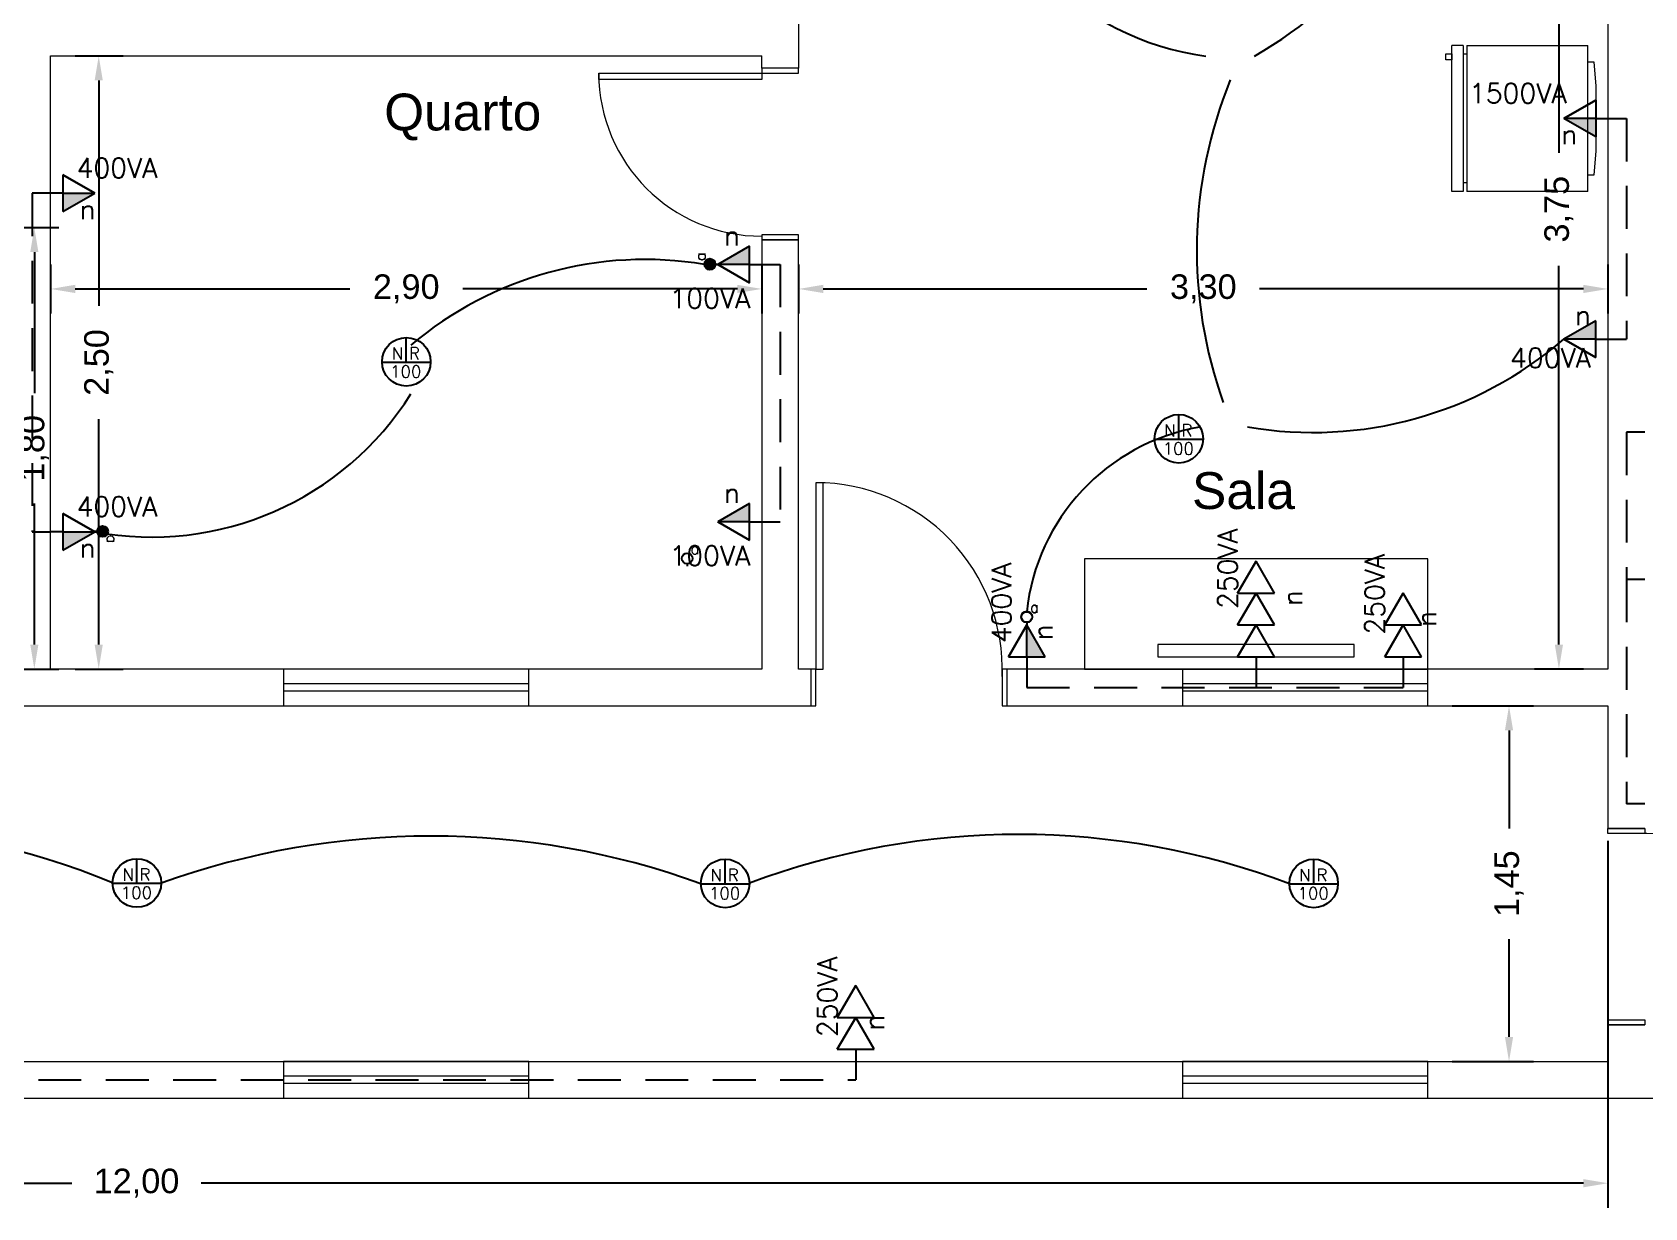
# Model space of a CAD drawing. Header units: millimetres. Extents: x -5 to 184, y -24 to 24.
# Drawn here: x 13.78 to 20.35, y -0.45 to 4.35 of the extents above; entities that cross this region are included whole.
import ezdxf

# ---------------------------------------------------------------- set-up
doc = ezdxf.new("R2010")
doc.units = ezdxf.units.MM
doc.linetypes.add('HIDDEN', pattern=[0.375, 0.25, -0.125])
doc.layers.get('0').update_dxf_attribs({"lineweight": 30})
for name, color, linetype, lineweight in [('Cotas', 3, 'Continuous', 9), ('Cozinha', 252, 'Continuous', 20), ('Edificação', 251, 'Continuous', 20), ('Legenda', 231, 'Continuous', 25), ('Portas', 251, 'Continuous', 9)]:
    doc.layers.add(name, color=color, linetype=linetype, lineweight=lineweight)
for name, color, linetype in [('Eletroduto', 160, 'Continuous'), ('Pontos de iluminação', 50, 'Continuous'), ('Pontos de Tomadas', 10, 'Continuous'), ('TEXTO', 7, 'Continuous')]:
    doc.layers.add(name, color=color, linetype=linetype)
doc.styles.add('ROMANS', font='ROMANS.SHX')
doc.styles.get("Standard").update_dxf_attribs({"font": 'arial.ttf'})
doc.styles.add('TEXTO_NOMEQUADRO', font='arial.ttf')
doc.dimstyles.new('ISO-25', dxfattribs={"dimtxt": 0.1, "dimasz": 0.1, "dimexe": 0.1, "dimexo": 0.1, "dimgap": 0.1, "dimtad": 0, "dimzin": 1, "dimtxsty": 'Standard', "dimcen": 0.1, "dimadec": 0, "dimazin": 0, "dimtfac": 1, "dimtmove": 0, "dimatfit": 3, "dimfxl": 1, "dimarcsym": 0})

# ---------------------------------------------------------------- blocks, each defined once
blk = doc.blocks.new('*D44')
at = {"layer": 'Cotas', "color": 0, "lineweight": -2, "transparency": 16777216}
for p, q in [((13.85, 3.4), (13.85, 3.2)), ((16.75, 3.4), (16.75, 3.2)), ((13.95, 3.3), (15.0694, 3.3)), ((16.65, 3.3), (15.5306, 3.3))]:
    blk.add_line(p, q, dxfattribs=at)
at = {"layer": 'Cotas', "color": 0, "transparency": 16777216}
for points in [[(13.95, 3.3167), (13.95, 3.2833), (13.85, 3.3)], [(16.65, 3.3167), (16.65, 3.2833), (16.75, 3.3)]]:
    blk.add_solid(points, dxfattribs=at)
at = {"layer": 'Defpoints', "color": 0, "transparency": 16777216}
for p in [(13.85, 3.5), (16.75, 3.5), (13.85, 3.3)]:
    blk.add_point(p, dxfattribs=at)
at = {"layer": 'Cotas', "color": 0, "transparency": 16777216, "insert": (15.3, 3.3), "char_height": 0.1, "attachment_point": 5}
blk.add_mtext('2,90', dxfattribs=at)
blk = doc.blocks.new('*D51')
at = {"layer": 'Cotas', "color": 0, "lineweight": -2, "transparency": 16777216}
for p, q in [((13.95, 4.25), (14.1461, 4.25)), ((14.0461, 4.15), (14.0461, 3.2306)), ((14.0461, 1.85), (14.0461, 2.7694)), ((13.95, 1.75), (14.1461, 1.75))]:
    blk.add_line(p, q, dxfattribs=at)
at = {"layer": 'Cotas', "color": 0, "transparency": 16777216}
for points in [[(14.0294, 4.15), (14.0627, 4.15), (14.0461, 4.25)], [(14.0294, 1.85), (14.0627, 1.85), (14.0461, 1.75)]]:
    blk.add_solid(points, dxfattribs=at)
at = {"layer": 'Defpoints', "color": 0, "transparency": 16777216}
for p in [(13.85, 4.25), (13.85, 1.75), (14.0461, 1.75)]:
    blk.add_point(p, dxfattribs=at)
at = {"layer": 'Cotas', "color": 0, "transparency": 16777216, "insert": (14.0461, 3), "char_height": 0.1, "attachment_point": 5, "rotation": 90}
blk.add_mtext('2,50', dxfattribs=at)
blk = doc.blocks.new('*D56')
at = {"layer": 'Cotas', "color": 0, "lineweight": -2, "transparency": 16777216}
for p, q in [((20.1, 5.5), (19.9, 5.5)), ((20, 5.4), (20, 3.8552)), ((20, 1.85), (20, 3.3948)), ((20.1, 1.75), (19.9, 1.75))]:
    blk.add_line(p, q, dxfattribs=at)
at = {"layer": 'Cotas', "color": 0, "transparency": 16777216}
for points in [[(19.9833, 5.4), (20.0167, 5.4), (20, 5.5)], [(19.9833, 1.85), (20.0167, 1.85), (20, 1.75)]]:
    blk.add_solid(points, dxfattribs=at)
at = {"layer": 'Defpoints', "color": 0, "transparency": 16777216}
for p in [(20.2, 5.5), (20, 1.75), (20.2, 1.75)]:
    blk.add_point(p, dxfattribs=at)
at = {"layer": 'Cotas', "color": 0, "transparency": 16777216, "insert": (20, 3.625), "char_height": 0.1, "attachment_point": 5, "rotation": 90}
blk.add_mtext('3,75', dxfattribs=at)
blk = doc.blocks.new('*D57')
at = {"layer": 'Cotas', "color": 0, "lineweight": -2, "transparency": 16777216}
for p, q in [((16.9, 3.4), (16.9, 3.2)), ((20.2, 3.4), (20.2, 3.2)), ((17, 3.3), (18.3203, 3.3)), ((20.1, 3.3), (18.7797, 3.3))]:
    blk.add_line(p, q, dxfattribs=at)
at = {"layer": 'Cotas', "color": 0, "transparency": 16777216}
for points in [[(17, 3.3167), (17, 3.2833), (16.9, 3.3)], [(20.1, 3.3167), (20.1, 3.2833), (20.2, 3.3)]]:
    blk.add_solid(points, dxfattribs=at)
at = {"layer": 'Defpoints', "color": 0, "transparency": 16777216}
for p in [(16.9, 3.5), (20.2, 3.5), (20.2, 3.3)]:
    blk.add_point(p, dxfattribs=at)
at = {"layer": 'Cotas', "color": 0, "transparency": 16777216, "insert": (18.55, 3.3), "char_height": 0.1, "attachment_point": 5}
blk.add_mtext('3,30', dxfattribs=at)
blk = doc.blocks.new('DUPLEX320PL')
for p, q in [((-0.058, -0.1246), (-0.058, -0.6181)), ((-0.058, -0.1246), (0.538, -0.1246)), ((0.538, -0.6181), (0.538, -0.1246)), ((0.538, -0.6181), (-0.058, -0.6181)), ((0.538, -0.6338), (-0.058, -0.6338)), ((-0.058, -0.6338), (-0.058, -0.6799)), ((-0.023, -0.6181), (-0.023, -0.6338)), ((0.503, -0.6338), (0.503, -0.6181)), ((0.538, -0.6338), (0.538, -0.6799)), ((-0.058, -0.6799), (0.538, -0.6799))]:
    blk.add_line(p, q)
blk.add_lwpolyline([(0.4713, -0.1246), (0.4713, -0.1005), (0.3713, -0.0932), (0.1087, -0.0932), (0.0087, -0.1005), (0.0087, -0.1246)])
blk.add_lwpolyline([(0.4797, -0.6799), (0.4797, -0.7042), (0.5039, -0.7042), (0.5039, -0.6799)], close=True)
blk = doc.blocks.new('*D68')
at = {"layer": 'Cotas', "color": 0, "lineweight": -2, "transparency": 16777216}
for p, q in [((11.05, 3.55), (13.8835, 3.55)), ((13.7835, 3.45), (13.7835, 2.875)), ((13.7835, 1.85), (13.7835, 2.425)), ((11.05, 1.75), (13.8835, 1.75))]:
    blk.add_line(p, q, dxfattribs=at)
at = {"layer": 'Cotas', "color": 0, "transparency": 16777216}
for points in [[(13.7668, 3.45), (13.8002, 3.45), (13.7835, 3.55)], [(13.7668, 1.85), (13.8002, 1.85), (13.7835, 1.75)]]:
    blk.add_solid(points, dxfattribs=at)
at = {"layer": 'Defpoints', "color": 0, "transparency": 16777216}
for p in [(10.95, 3.55), (10.95, 1.75), (13.7835, 1.75)]:
    blk.add_point(p, dxfattribs=at)
at = {"layer": 'Cotas', "color": 0, "transparency": 16777216, "insert": (13.7835, 2.65), "char_height": 0.1, "attachment_point": 5, "rotation": 90}
blk.add_mtext('1,80', dxfattribs=at)
blk = doc.blocks.new('*D73')
at = {"layer": 'Cotas', "color": 0, "lineweight": -2, "transparency": 16777216}
for p, q in [((8.2, 1.05), (8.2, -0.4462)), ((20.2, 1.05), (20.2, -0.4462)), ((8.3, -0.3462), (13.9362, -0.3462)), ((20.1, -0.3462), (14.4638, -0.3462))]:
    blk.add_line(p, q, dxfattribs=at)
at = {"layer": 'Cotas', "color": 0, "transparency": 16777216}
for points in [[(8.3, -0.3296), (8.3, -0.3629), (8.2, -0.3462)], [(20.1, -0.3296), (20.1, -0.3629), (20.2, -0.3462)]]:
    blk.add_solid(points, dxfattribs=at)
at = {"layer": 'Defpoints', "color": 0, "transparency": 16777216}
for p in [(8.2, 1.15), (20.2, 1.15), (20.2, -0.3462)]:
    blk.add_point(p, dxfattribs=at)
at = {"layer": 'Cotas', "color": 0, "transparency": 16777216, "insert": (14.2, -0.3462), "char_height": 0.1, "attachment_point": 5}
blk.add_mtext('12,00', dxfattribs=at)
blk = doc.blocks.new('*D74')
at = {"layer": 'Cotas', "color": 0, "lineweight": -2, "transparency": 16777216}
for p, q in [((19.565, 1.6), (19.8965, 1.6)), ((19.7965, 1.5), (19.7965, 1.1005)), ((19.7965, 0.25), (19.7965, 0.6495)), ((19.565, 0.15), (19.8965, 0.15))]:
    blk.add_line(p, q, dxfattribs=at)
at = {"layer": 'Cotas', "color": 0, "transparency": 16777216}
for points in [[(19.7799, 1.5), (19.8132, 1.5), (19.7965, 1.6)], [(19.7799, 0.25), (19.8132, 0.25), (19.7965, 0.15)]]:
    blk.add_solid(points, dxfattribs=at)
at = {"layer": 'Defpoints', "color": 0, "transparency": 16777216}
for p in [(19.465, 1.6), (19.465, 0.15), (19.7965, 0.15)]:
    blk.add_point(p, dxfattribs=at)
at = {"layer": 'Cotas', "color": 0, "transparency": 16777216, "insert": (19.7965, 0.875), "char_height": 0.1, "attachment_point": 5, "rotation": 90}
blk.add_mtext('1,45', dxfattribs=at)

msp = doc.modelspace()

# ---------------------------------------------------------------- hatches: boundary and pattern name
at = {"layer": 'Pontos de iluminação'}
h = msp.add_hatch(color=256, dxfattribs=at)
h.set_gradient(color1=(248, 215, 49), color2=(248, 215, 49), tint=1)
h.paths.add_polyline_path([(16.5601, 3.4015, 1), (16.5161, 3.4015, 1)])
h = msp.add_hatch(color=256, dxfattribs=at)
h.set_gradient(color1=(248, 215, 49), color2=(248, 215, 49), tint=1)
h.paths.add_polyline_path([(14.0401, 2.3115, 1), (14.0841, 2.3115, 1)])

# ---------------------------------------------------------------- linework, layer by layer
at = {"layer": 'Cozinha'}
for points in [[(19.465, 2.2), (18.065, 2.2), (18.065, 1.75), (19.465, 1.75)], [(19.165, 1.85), (18.365, 1.85), (18.365, 1.8), (19.165, 1.8)]]:
    msp.add_lwpolyline(points, close=True, dxfattribs=at)
at = {"layer": 'Edificação'}
for p, q in [((20.2, 5.5), (20.2, 1.75)), ((16.9, 4.45), (16.9, 4.2)), ((13.85, 1.75), (13.85, 4.25)), ((13.85, 4.25), (16.75, 4.25)), ((16.75, 4.2), (16.75, 4.25)), ((16.9, 4.2), (16.75, 4.2)), ((16.9, 3.5), (16.75, 3.5)), ((16.75, 3.5), (16.75, 1.75)), ((16.9, 1.75), (16.9, 3.5)), ((16.75, 1.75), (13.85, 1.75)), ((16.97, 1.75), (16.9, 1.75)), ((20.2, 1.75), (17.73, 1.75)), ((17.75, 1.6), (17.75, 1.75)), ((10.05, 1.6), (16.97, 1.6)), ((17.73, 1.6), (20.2, 1.6)), ((20.2, 1.6), (20.2, 1.1)), ((20.35, 1.1), (20.2, 1.1)), ((20.2, 0.15), (20.2, 0.3)), ((20.2, 0.3), (20.35, 0.3)), ((8.1, 0.15), (20.2, 0.15)), ((2.1, 0), (26.85, 0))]:
    msp.add_line(p, q, dxfattribs=at)
at = {"layer": 'Edificação', "color": 252}
msp.add_lwpolyline([(0, 0), (27, 0), (27, 8), (0, 8)], close=True, dxfattribs=at)
at = {"layer": 'Eletroduto'}
for p, q in [((20.2, 3.995), (20.275, 3.995)), ((13.85, 3.69), (13.775, 3.69)), ((16.75, 3.4), (16.825, 3.4)), ((20.2, 3.095), (20.275, 3.095)), ((20.35, 2.7157), (20.275, 2.7157)), ((13.775, 2.31), (13.85, 2.31)), ((16.75, 2.3507), (16.825, 2.3507)), ((17.83, 1.75), (17.83, 1.675)), ((19.365, 1.75), (19.365, 1.675)), ((20.35, 1.2), (20.275, 1.2)), ((17.1325, 0.15), (17.1325, 0.075))]:
    msp.add_line(p, q, dxfattribs=at)
at = {"layer": 'Eletroduto', "linetype": 'HIDDEN', "ltscale": 0.7}
for p, q in [((20.275, 3.995), (20.275, 3.095)), ((13.775, 3.69), (13.775, 2.31)), ((16.825, 3.4), (16.825, 2.3507)), ((20.275, 2.7157), (20.275, 2.1157)), ((20.35, 2.1157), (20.275, 2.1157)), ((20.275, 2.1157), (20.275, 1.2)), ((18.765, 1.75), (18.765, 1.675)), ((17.83, 1.675), (19.365, 1.675)), ((9.95, 0.075), (17.1325, 0.075))]:
    msp.add_line(p, q, dxfattribs=at)
at = {"layer": 'Eletroduto'}
for centre, radius, start, end in [((17.895, 5.7558), 1.7366, 299.8363, 345.46737), ((18.7095, 5.3759), 1.1363, 185.93072, 262.46661), ((20.3588, 3.4575), 1.8353, 157.7697, 199.7622), ((16.2734, 1.941), 1.479, 80.55736, 130.21079), ((18.996, 4.2833), 1.5687, 260.25956, 310.75152), ((14.2622, 3.5361), 1.2479, 259.27859, 327.84072), ((18.6802, 1.8937), 0.855, 99.93979, 173.93425), ((12.999, -1.7466), 2.8473, 67.19115, 112.68786), ((15.3984, -2.1556), 3.2246, 70.00137, 109.89839), ((17.7969, -2.0552), 3.131, 69.34651, 110.52277)]:
    msp.add_arc(centre, radius, start, end, dxfattribs=at)
at = {"layer": 'Legenda'}
for p, q in [((16.56, 3.4), (16.57, 3.4)), ((16.4454, 2.1791), (16.4454, 2.1691)), ((17.83, 1.94), (17.83, 1.93))]:
    msp.add_line(p, q, dxfattribs=at)
at = {"layer": 'Legenda', "color": 1}
for centre in [(16.538, 3.4), (16.4454, 2.2011), (17.83, 1.962)]:
    msp.add_circle(centre, 0.022, dxfattribs=at)
at = {"layer": 'Pontos de iluminação'}
for p, q in [((16.5601, 3.4015), (16.5701, 3.4015)), ((15.3001, 3.0015), (15.3001, 3.1026)), ((15.2009, 3.0015), (15.3993, 3.0015)), ((18.45, 2.6875), (18.45, 2.7886)), ((18.3508, 2.6875), (18.5492, 2.6875)), ((14.0401, 2.3115), (14.0301, 2.3115)), ((17.8301, 1.9415), (17.8301, 1.9315)), ((14.2017, 0.8765), (14.2017, 0.9776)), ((16.6001, 0.8745), (16.6001, 0.9756)), ((19.0001, 0.8745), (19.0001, 0.9756)), ((14.1024, 0.8765), (14.3009, 0.8765)), ((16.5009, 0.8745), (16.6993, 0.8745)), ((18.9009, 0.8745), (19.0993, 0.8745))]:
    msp.add_line(p, q, dxfattribs=at)
for centre, radius in [((16.5381, 3.4015), 0.022), ((15.3002, 3.0029), 0.099), ((18.4501, 2.689), 0.099), ((14.0621, 2.3115), 0.022), ((17.8301, 1.9635), 0.022), ((14.2018, 0.8779), 0.099), ((16.6002, 0.876), 0.099), ((19.0002, 0.876), 0.099)]:
    msp.add_circle(centre, radius, dxfattribs=at)
at = {"layer": 'Pontos de Tomadas', "color": 1}
for p, q in [((20.15, 4.07), (20.02, 3.995)), ((20.02, 3.995), (20.15, 4.07)), ((20.02, 3.995), (20.15, 4.07)), ((20.15, 4.07), (20.15, 3.92)), ((20.15, 3.995), (20.02, 3.995)), ((20.15, 3.92), (20.02, 3.995)), ((20.15, 3.995), (20.2, 3.995)), ((13.9, 3.765), (14.03, 3.69)), ((14.03, 3.69), (13.9, 3.765)), ((13.9, 3.765), (13.9, 3.615)), ((14.03, 3.69), (13.9, 3.765)), ((13.9, 3.69), (13.85, 3.69)), ((13.9, 3.69), (14.03, 3.69)), ((13.9, 3.615), (14.03, 3.69)), ((16.7, 3.475), (16.57, 3.4)), ((16.7, 3.325), (16.7, 3.475)), ((16.7, 3.4), (16.57, 3.4)), ((16.7, 3.325), (16.57, 3.4)), ((16.57, 3.4), (16.7, 3.325)), ((16.57, 3.4), (16.7, 3.325)), ((16.7, 3.4), (16.75, 3.4)), ((16.7, 3.4), (16.75, 3.4)), ((20.15, 3.17), (20.02, 3.095)), ((20.15, 3.02), (20.15, 3.17)), ((20.15, 3.095), (20.02, 3.095)), ((20.15, 3.02), (20.02, 3.095)), ((20.02, 3.095), (20.15, 3.02)), ((20.02, 3.095), (20.15, 3.02)), ((20.15, 3.095), (20.2, 3.095)), ((13.9, 2.385), (14.03, 2.31)), ((14.03, 2.31), (13.9, 2.385)), ((13.9, 2.385), (13.9, 2.235)), ((14.03, 2.31), (13.9, 2.385)), ((16.7, 2.4257), (16.57, 2.3507)), ((16.7, 2.2757), (16.7, 2.4257)), ((13.9, 2.31), (13.85, 2.31)), ((13.9, 2.31), (14.03, 2.31)), ((13.9, 2.235), (14.03, 2.31)), ((16.7, 2.3507), (16.57, 2.3507)), ((16.7, 2.2757), (16.57, 2.3507)), ((16.57, 2.3507), (16.7, 2.2757)), ((16.57, 2.3507), (16.7, 2.2757)), ((16.7, 2.3507), (16.75, 2.3507)), ((16.7, 2.3507), (16.75, 2.3507)), ((18.69, 2.06), (18.765, 2.19)), ((18.765, 2.19), (18.69, 2.06)), ((18.765, 2.19), (18.69, 2.06)), ((18.84, 2.06), (18.765, 2.19)), ((18.69, 1.93), (18.765, 2.06)), ((18.765, 2.06), (18.69, 1.93)), ((18.765, 2.06), (18.69, 1.93)), ((18.69, 2.06), (18.84, 2.06)), ((18.84, 1.93), (18.765, 2.06)), ((19.29, 1.93), (19.365, 2.06)), ((19.365, 2.06), (19.29, 1.93)), ((19.365, 2.06), (19.29, 1.93)), ((19.44, 1.93), (19.365, 2.06)), ((17.755, 1.8), (17.83, 1.93)), ((17.83, 1.93), (17.755, 1.8)), ((17.83, 1.93), (17.755, 1.8)), ((17.83, 1.8), (17.83, 1.93)), ((17.905, 1.8), (17.83, 1.93)), ((18.69, 1.8), (18.765, 1.93)), ((18.765, 1.93), (18.69, 1.8)), ((18.765, 1.93), (18.69, 1.8)), ((18.69, 1.93), (18.84, 1.93)), ((18.84, 1.8), (18.765, 1.93)), ((19.29, 1.8), (19.365, 1.93)), ((19.365, 1.93), (19.29, 1.8)), ((19.365, 1.93), (19.29, 1.8)), ((19.29, 1.93), (19.44, 1.93)), ((19.44, 1.8), (19.365, 1.93)), ((17.755, 1.8), (17.905, 1.8)), ((17.83, 1.8), (17.83, 1.75)), ((18.69, 1.8), (18.84, 1.8)), ((18.765, 1.8), (18.765, 1.75)), ((19.29, 1.8), (19.44, 1.8)), ((19.365, 1.8), (19.365, 1.75)), ((17.0575, 0.33), (17.1325, 0.46)), ((17.1325, 0.46), (17.0575, 0.33)), ((17.1325, 0.46), (17.0575, 0.33)), ((17.2075, 0.33), (17.1325, 0.46)), ((17.0575, 0.2), (17.1325, 0.33)), ((17.1325, 0.33), (17.0575, 0.2)), ((17.1325, 0.33), (17.0575, 0.2)), ((17.0575, 0.33), (17.2075, 0.33)), ((17.2075, 0.2), (17.1325, 0.33)), ((17.0575, 0.2), (17.2075, 0.2)), ((17.1325, 0.2), (17.1325, 0.15))]:
    msp.add_line(p, q, dxfattribs=at)
for points in [[(20.15, 3.995), (20.15, 3.92), (20.02, 3.995)], [(13.9, 3.69), (13.9, 3.615), (14.03, 3.69)], [(16.7, 3.4), (16.7, 3.475), (16.57, 3.4)], [(20.15, 3.095), (20.15, 3.17), (20.02, 3.095)], [(16.7, 2.3507), (16.7, 2.4257), (16.57, 2.3507)], [(13.9, 2.31), (13.9, 2.235), (14.03, 2.31)], [(17.83, 1.8), (17.905, 1.8), (17.83, 1.93)]]:
    msp.add_solid(points, dxfattribs=at)
at = {"layer": 'Portas'}
for p, q in [((15.8, 1.69), (14.8, 1.69)), ((15.8, 1.66), (14.8, 1.66)), ((19.465, 1.69), (18.465, 1.69)), ((19.465, 1.66), (18.465, 1.66)), ((15.8, 0.09), (14.8, 0.09)), ((19.465, 0.09), (18.465, 0.09)), ((15.8, 0.06), (14.8, 0.06)), ((19.465, 0.06), (18.465, 0.06))]:
    msp.add_line(p, q, dxfattribs=at)
for points in [[(16.75, 4.18), (16.75, 4.1537), (16.085, 4.1537), (16.085, 4.18)], [(16.75, 4.18), (16.9, 4.18), (16.9, 4.2), (16.75, 4.2)], [(16.75, 3.5), (16.9, 3.5), (16.9, 3.52), (16.75, 3.52)], [(16.97, 1.75), (17, 1.75), (17, 2.51), (16.97, 2.51)], [(15.8, 1.75), (14.8, 1.75), (14.8, 1.6), (15.8, 1.6)], [(16.95, 1.75), (16.95, 1.6), (16.97, 1.6), (16.97, 1.75)], [(17.73, 1.75), (17.73, 1.6), (17.75, 1.6), (17.75, 1.75)], [(19.465, 1.75), (18.465, 1.75), (18.465, 1.6), (19.465, 1.6)], [(20.35, 1.08), (20.2, 1.08), (20.2, 1.1), (20.35, 1.1)], [(20.35, 0.3), (20.2, 0.3), (20.2, 0.32), (20.35, 0.32)], [(15.8, 0.15), (14.8, 0.15), (14.8, 0), (15.8, 0)], [(19.465, 0.15), (18.465, 0.15), (18.465, 0), (19.465, 0)]]:
    msp.add_lwpolyline(points, close=True, dxfattribs=at)
for centre, radius, start, end in [((16.75, 4.18), 0.665, 180, 270), ((16.97, 1.75), 0.76, 357.73774, 90), ((20.35, 0.32), 0.76, 0, 92.26226)]:
    msp.add_arc(centre, radius, start, end, dxfattribs=at)

# ---------------------------------------------------------------- block references
at = {"layer": 'Cozinha', "xscale": -1, "rotation": 270.000000000013}
msp.add_blockref('DUPLEX320PL', (20.2432, 3.755), dxfattribs=at)

# ---------------------------------------------------------------- texts
at = {"layer": 'Legenda', "color": 1, "style": 'ROMANS'}
msp.add_text('a', height=0.044, rotation=90, dxfattribs=at).set_placement((16.5205, 3.4133))
for p in [(16.4587, 2.2186), (17.8433, 1.9795)]:
    msp.add_text('a', height=0.044, dxfattribs=at).set_placement(p)
at = {"layer": 'Pontos de iluminação', "style": 'ROMANS'}
for rotation, p in [(90, (16.5206, 3.4148)), (270, (14.0796, 2.2981))]:
    msp.add_text('a', height=0.044, rotation=rotation, dxfattribs=at).set_placement(p)
msp.add_text('a', height=0.044, dxfattribs=at).set_placement((17.8434, 1.981))
for tag, p, s, flags in [('N', (15.2407, 3.0121), '', 4), ('100', (15.2344, 2.9383), '100', 13), ('N', (18.3906, 2.6982), '', 4), ('100', (18.3843, 2.6243), '100', 13), ('N', (14.1423, 0.8871), '', 4), ('N', (16.5407, 0.8852), '', 4), ('N', (18.9407, 0.8852), '', 4), ('100', (14.136, 0.8133), '100', 13), ('100', (16.5344, 0.8114), '100', 13), ('100', (18.9344, 0.8114), '100', 13)]:
    msp.add_attdef(tag, p, s, height=0.0495, dxfattribs=dict(at, flags=flags))
for p in [(15.311, 3.0127), (18.4609, 2.6987), (14.2126, 0.8877), (16.611, 0.8858), (19.011, 0.8858)]:
    msp.add_attdef('R', p, '', height=0.0495, dxfattribs=at)
at = {"layer": 'Pontos de Tomadas', "color": 1, "style": 'ROMANS'}
for s, p in [('1500VA', (19.6333, 4.0578)), ('n', (20.0097, 3.8896)), ('400VA', (13.9557, 3.7528)), ('n', (13.9679, 3.5846)), ('n', (16.5945, 3.4775)), ('100VA', (16.3733, 3.2213)), ('n', (20.0648, 3.1526)), ('400VA', (19.801, 2.979)), ('400VA', (13.9557, 2.3728)), ('n', (16.5945, 2.4282)), ('n', (13.9679, 2.2046)), ('100VA', (16.3733, 2.172))]:
    msp.add_text(s, height=0.08, dxfattribs=at).set_placement(p)
for s, p in [('250VA', (18.6892, 1.995)), ('400VA', (17.7672, 1.8557)), ('250VA', (19.2892, 1.8908)), ('n', (18.953, 2.0072)), ('n', (19.4999, 1.9226)), ('n', (17.9354, 1.8679)), ('250VA', (17.0567, 0.2496)), ('n', (17.2482, 0.2762))]:
    msp.add_text(s, height=0.08, rotation=90, dxfattribs=at).set_placement(p)
at = {"layer": 'TEXTO', "char_height": 0.15, "width": 0.67308, "attachment_point": 1, "style": 'TEXTO_NOMEQUADRO'}
for s, insert in [('{\\C252;Quarto}', (15.21, 4.0963)), ('{\\C252;Sala}', (18.504, 2.5527))]:
    msp.add_mtext(s, dxfattribs=dict(at, insert=insert))

# ---------------------------------------------------------------- dimensions: what is measured, and where the dimension line sits
at = {"layer": 'Cotas'}
for base, p1, p2, picture, middle in [((20, 1.75), (20.2, 5.5), (20.2, 1.75), '*D56', (20, 3.625)), ((14.0461, 1.75), (13.85, 4.25), (13.85, 1.75), '*D51', (14.0461, 3)), ((13.7835, 1.75), (10.95, 3.55), (10.95, 1.75), '*D68', (13.7835, 2.65)), ((19.7965, 0.15), (19.465, 1.6), (19.465, 0.15), '*D74', (19.7965, 0.875))]:
    dim = msp.add_linear_dim(base=base, p1=p1, p2=p2, angle=90, dimstyle='ISO-25', dxfattribs=at)
    dim.commit()
    dim.dimension.update_dxf_attribs({"geometry": picture, "text_midpoint": middle})
for base, p1, p2, picture, middle in [((13.85, 3.3), (16.75, 3.5), (13.85, 3.5), '*D44', (15.3, 3.3)), ((20.2, 3.3), (16.9, 3.5), (20.2, 3.5), '*D57', (18.55, 3.3)), ((20.2, -0.3462), (8.2, 1.15), (20.2, 1.15), '*D73', (14.2, -0.3462))]:
    dim = msp.add_linear_dim(base=base, p1=p1, p2=p2, dimstyle='ISO-25', dxfattribs=at)
    dim.commit()
    dim.dimension.update_dxf_attribs({"geometry": picture, "text_midpoint": middle})

doc.saveas('drawing.dxf')
